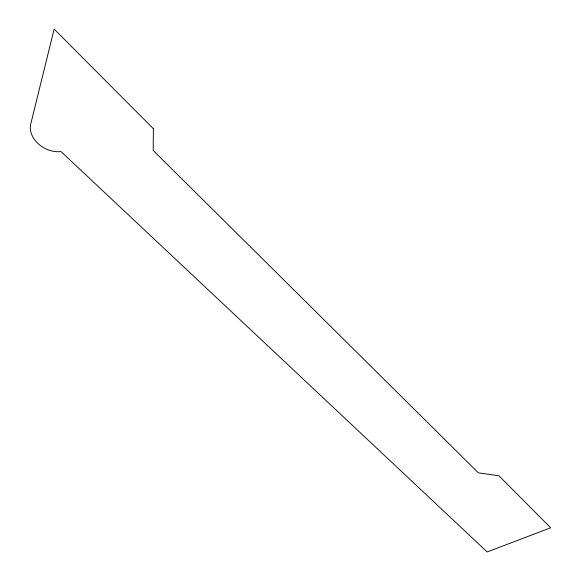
<?xml version="1.0" encoding="UTF-8"?>
<svg xmlns="http://www.w3.org/2000/svg" width="581" height="581" viewBox="0 0 581 581"><rect width="100%" height="100%" fill="white"/><g stroke="black" fill="none" stroke-linecap="round" stroke-linejoin="round"><path stroke-width="0.87" d="M153.384 128.713L153.181 150.428L478.352 472.832L498.89 475.766L550.679 527.795L487.183 551.95L61.005 151.561A24.039 18.505 27.8 0 1 38.273 143.805A24.039 18.505 27.8 0 1 30.757 123.949L54.156 29.05L153.384 128.713"/></g></svg>
